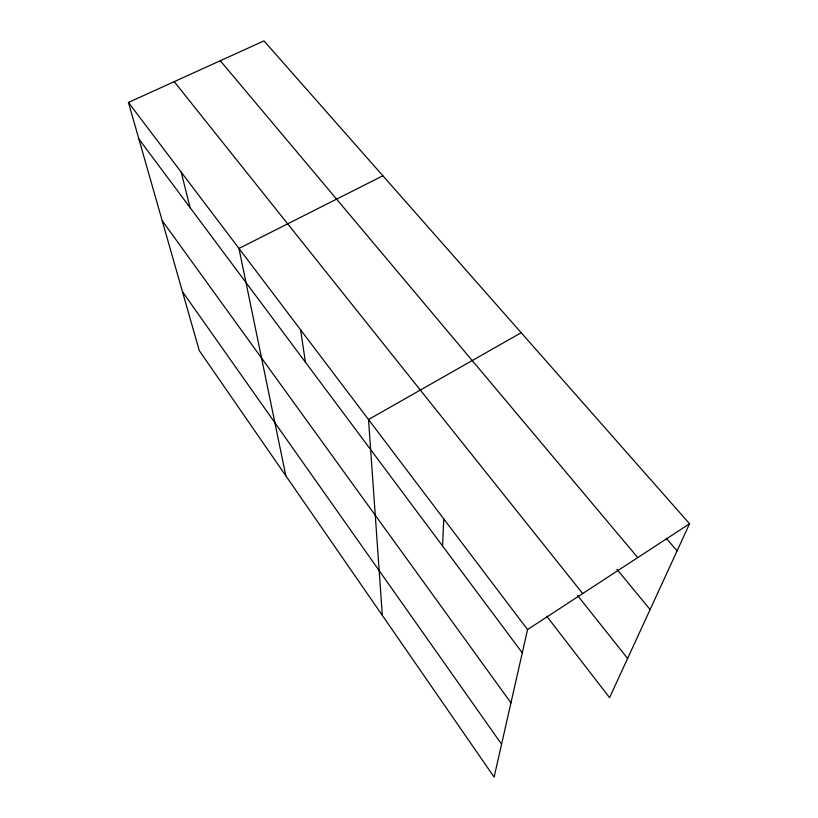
<?xml version="1.0" encoding="UTF-8"?>
<svg xmlns="http://www.w3.org/2000/svg" width="818" height="818" viewBox="0 0 818 818"><rect width="100%" height="100%" fill="white"/><g stroke="black" fill="none" stroke-linecap="round" stroke-linejoin="round"><path stroke-width="1.23" d="M442.569 545.995L443.755 518.898M689.564 523.765L527.549 629.574L494.123 777.1L199.275 350.585L128.436 102.444L263.999 40.9L689.564 523.765L609.563 697.672L546.731 616.22M521.189 332.721L368.519 419.542L382.323 615.371M382.865 175.778L238.968 248.437L285.819 475.759M666.281 538.326L677.1 550.862M220.298 60.736L637.764 557.6M616.905 569.287L650.105 609.543M174.224 81.657L582.702 593.561M577.6 595.535L627.6 658.459M128.436 102.444L527.549 629.574M138.856 138.968L522.283 652.836M162.189 220.666L510.953 702.856M182.465 291.678L501.577 744.196M181.187 172.117L190.083 207.619M300.595 329.828L305.421 362.19"/></g></svg>
